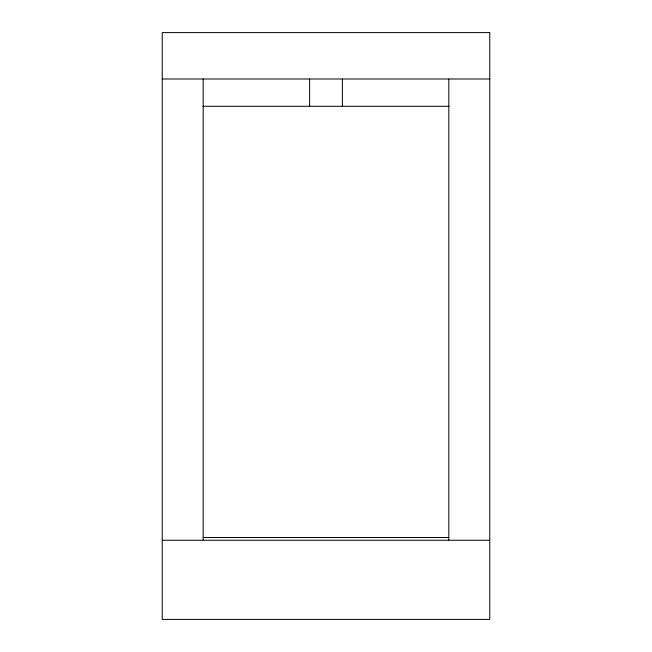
<?xml version="1.0" encoding="UTF-8"?>
<svg xmlns="http://www.w3.org/2000/svg" width="652" height="652" viewBox="0 0 652 652"><rect width="100%" height="100%" fill="white"/><g stroke="black" fill="none" stroke-linecap="round" stroke-linejoin="round"><path stroke-width="0.98" d="M162.242 78.998L489.758 78.998M202.927 106.292L449.073 106.292M203.179 537.517L448.82 537.517M162.242 540.247L489.758 540.247M448.82 78.998L448.82 540.247M342.373 78.998L342.373 106.292M309.627 78.998L309.627 106.292M203.179 78.998L203.179 540.247M489.758 32.6L162.242 32.6L162.242 619.4L489.758 619.4L489.758 32.6"/></g></svg>
